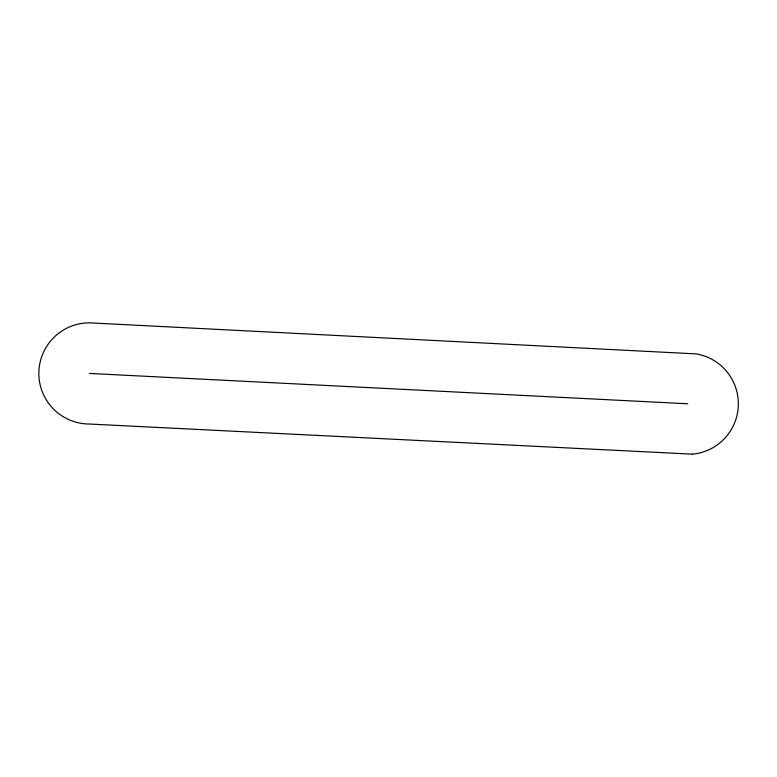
<?xml version="1.0" encoding="UTF-8"?>
<svg xmlns="http://www.w3.org/2000/svg" width="777" height="777" viewBox="0 0 777 777"><rect width="100%" height="100%" fill="white"/><g stroke="black" fill="none" stroke-linecap="round" stroke-linejoin="round"><path stroke-width="1.17" d="M89.452 373.436L687.771 403.787M692.511 454.166L89.452 424.028A50.602 50.602 0 0 1 38.85 373.436A50.602 50.602 0 0 1 89.452 322.834L696.241 353.904A50.602 50.602 0 0 1 692.511 454.166"/></g></svg>
